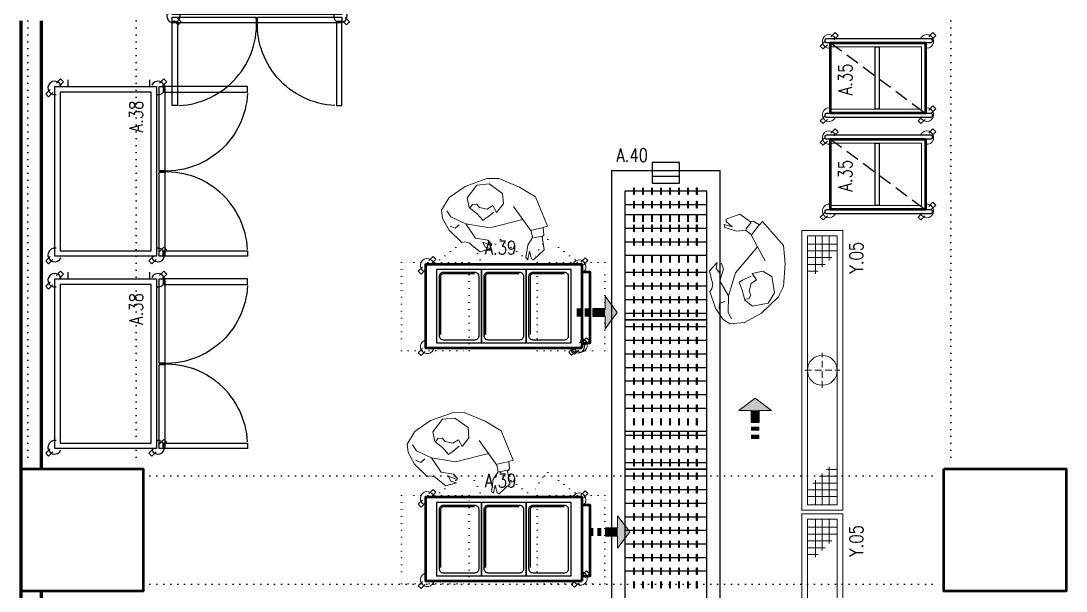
# Model space of a CAD drawing. Extents: x -228812 to 45006, y -308075 to -42938.
# Drawn here: x 32373 to 33143, y -46941 to -46521 of the extents above; entities that cross this region are included whole.
import ezdxf
from ezdxf.enums import TextEntityAlignment as Align

# ---------------------------------------------------------------- set-up
doc = ezdxf.new("R2010")
doc.units = 0
doc.header["$LTSCALE"] = 20
for name, pattern in [('( Hidden )', [0.375, 0.25, -0.125]), ('DASHED', [0.75, 0.5, -0.25]), ('DASHED2', [0.375, 0.25, -0.125]), ('DOT', [0.25, 0, -0.25]), ('HIDDEN', [0.375, 0.25, -0.125])]:
    doc.linetypes.add(name, pattern=pattern)
doc.layers.get('0').update_dxf_attribs({"linetype": 'CONTINUOUS', "lineweight": 15})
doc.layers.get('DEFPOINTS').update_dxf_attribs({"linetype": 'CONTINUOUS'})
for name, color, linetype, lineweight in [('-DWG_ANA', 7, 'CONTINUOUS', 50), ('-DWG_DETAY1', 7, 'CONTINUOUS', 25), ('-DWG_DETAY2', 7, 'CONTINUOUS', 15), ('-DWG_DETAY4', 7, 'DOT', 18), ('DUVAR', 7, 'CONTINUOUS', 60), ('KOLON', 7, 'CONTINUOUS', 50), ('NO', 7, 'CONTINUOUS', 30), ('PLAN', 253, 'CONTINUOUS', 15), ('tefris', 7, 'CONTINUOUS', 20), ('yerizg-a', 7, 'CONTINUOUS', 15), ('yerizg-b', 7, 'CONTINUOUS', 9)]:
    doc.layers.add(name, color=color, linetype=linetype, lineweight=lineweight)
for name, color, linetype in [('BL-A', 1, 'CONTINUOUS'), ('BL-Y', 144, 'CONTINUOUS'), ('KIRIS', 9, 'DOT'), ('YRNO', 7, 'CONTINUOUS')]:
    doc.layers.add(name, color=color, linetype=linetype)
doc.styles.add('ROMANS', font='romans.shx', dxfattribs={"width": 0.8})

# ---------------------------------------------------------------- blocks, each defined once
blk = doc.blocks.new('KOLON90')
at = {"layer": 'KOLON', "color": 4}
blk.add_lwpolyline([(-45, 45), (45, 45), (45, -45), (-45, -45)], close=True, dxfattribs=at)
blk = doc.blocks.new('ATG100')
at = {"layer": '-DWG_ANA', "color": 0, "linetype": 'Continuous'}
blk.add_lwpolyline([(0, 0), (52, 0), (52, -70), (0, -70)], close=True, dxfattribs=at)
at = {"layer": '-DWG_DETAY1', "color": 0, "linetype": 'DASHED'}
blk.add_line((0, -70), (52, 0), dxfattribs=at)
at = {"layer": '-DWG_DETAY1', "color": 0}
for points in [[(-3, -73), (-3, 4, -0.414214), (-2, 5), (-1, 5, -0.414214), (0, 4), (0, -73, -0.414214), (-1, -74), (-2, -74, -0.414214)], [(52, -73), (52, 4, -0.414214), (53, 5), (54, 5, -0.414214), (55, 4), (55, -73, -0.414214), (54, -74), (53, -74, -0.414214)]]:
    blk.add_lwpolyline(points, format="xyb", close=True, dxfattribs=at)
blk.add_lwpolyline([(3, -34), (49, -34), (49, -37), (3, -37)], close=True, dxfattribs=at)
at = {"layer": '-DWG_DETAY2', "color": 0, "linetype": 'HIDDEN'}
for points in [[(-4.39, 2.39), (-7.49, 5.49), (-5.36, 7.61), (-2.23, 4.47)], [(49.61, 2.39), (46.51, 5.49), (48.64, 7.61), (51.77, 4.47)], [(54.39, -2.39), (57.49, -5.49), (59.61, -3.36), (56.47, -0.23)], [(-4.39, -69.61), (-7.49, -66.51), (-5.36, -64.39), (-2.23, -67.53)], [(-0.61, -74.39), (2.49, -77.49), (4.61, -75.36), (1.47, -72.23)], [(54.39, -74.39), (57.49, -77.49), (59.61, -75.36), (56.47, -72.23)]]:
    blk.add_lwpolyline(points, dxfattribs=at)
at = {"layer": '-DWG_DETAY2', "color": 0}
blk.add_lwpolyline([(49, -70), (49, -3), (3, -3), (3, -70)], dxfattribs=at)
for centre, start, end in [((-1, 1), 348.46304, 246.42182), ((53, 1), 293.57818, 191.53696), ((-1, -71), 113.57818, 11.53696), ((53, -71), 168.46304, 66.42182)]:
    blk.add_arc(centre, 5, start, end, dxfattribs=at)
at = {"layer": 'NO', "linetype": 'Continuous', "style": 'ROMANS', "width": 0.8}
blk.add_attdef('NO', text='', height=10, dxfattribs=at).set_placement((27, -59), align=Align.MIDDLE)
blk = doc.blocks.new('ABS201')
at = {"linetype": 'HIDDEN'}
for points in [[(-2.39, 1.39), (-5.49, 4.49), (-3.36, 6.61), (-0.23, 3.47)], [(120.61, 1.39), (117.51, 4.49), (119.64, 6.61), (122.77, 3.47)], [(125.39, -3.39), (128.49, -6.49), (130.61, -4.36), (127.47, -1.23)], [(-2.39, -74.61), (-5.49, -71.51), (-3.36, -69.39), (-0.23, -72.53)], [(1.39, -79.39), (4.49, -82.49), (6.61, -80.36), (3.47, -77.23)], [(125.39, -79.39), (128.49, -82.49), (130.61, -80.36), (127.47, -77.23)]]:
    blk.add_lwpolyline(points, dxfattribs=at)
at = {"linetype": 'Continuous'}
blk.add_lwpolyline([(0, 0), (125, 0), (125, -75), (0, -75)], close=True, dxfattribs=at)
for points in [[(121, -4), (4, -4), (4, -71), (121, -71)], [(0, -77), (62, -77), (62, -81), (0, -81)], [(63, -77), (125, -77), (125, -81), (63, -81)], [(4, -80), (4, -142), (0, -142), (0, -80)], [(121, -80), (121, -142), (125, -142), (125, -80)]]:
    blk.add_lwpolyline(points, close=True)
for points in [[(125, -10), (130, -10)], [(125, -70), (130, -70)]]:
    blk.add_lwpolyline(points)
for points in [[(5, -142), (5, -142.01, 0.42427), (62, -77)], [(120, -142), (120, -142.01, -0.42427), (63, -77)]]:
    blk.add_lwpolyline(points, format="xyb")
for centre, start, end in [((1, 0), 348.46304, 246.42182), ((124, 0), 293.57818, 191.53696), ((1, -76), 113.57818, 11.53696), ((124, -76), 168.46304, 66.42182)]:
    blk.add_arc(centre, 5, start, end)
at = {"linetype": 'Continuous', "style": 'ROMANS', "width": 0.8}
blk.add_attdef('NO', text='', height=10, dxfattribs=at).set_placement((103, -60), align=Align.MIDDLE)
blk = doc.blocks.new('ASCII', base_point=(990, 810))
at = {"linetype": 'Continuous'}
for p, q in [((910.48, 869.27), (929.39, 875.99)), ((912.43, 859.48), (920.85, 870.37)), ((920.85, 870.37), (931.35, 871.39)), ((929.39, 875.99), (939.67, 876.17)), ((931.35, 871.39), (943, 863.14)), ((939.67, 876.17), (957.84, 868.53)), ((896.65, 859.62), (910.48, 869.27)), ((943, 863.14), (943.7, 854.17)), ((957.84, 868.53), (971.48, 860.3)), ((890.21, 848.75), (896.65, 859.62)), ((914.19, 851.13), (912.43, 859.48)), ((916.83, 853.67), (915.03, 850.91)), ((920.33, 854.01), (916.83, 853.67)), ((922.95, 850.99), (920.33, 854.01)), ((934.5, 852.63), (929.58, 849.61)), ((937.76, 846.58), (934.5, 852.63)), ((943.7, 854.17), (937.76, 846.58)), ((960.55, 840.56), (952.6, 851.97)), ((971.48, 860.3), (982, 834.77)), ((890.96, 841.38), (890.21, 848.75)), ((898.18, 842.9), (894.7, 848.11)), ((911.33, 836.94), (898.18, 842.9)), ((920.94, 845.42), (914.19, 851.13)), ((926.1, 839.76), (920.94, 845.42)), ((929.58, 849.61), (922.95, 850.99)), ((929.88, 842.54), (928.82, 841.92)), ((935.32, 846.86), (929.88, 842.54)), ((896.62, 831.47), (890.96, 841.38)), ((901.86, 832.97), (897.5, 834.83)), ((905.56, 836.12), (901.86, 832.97)), ((911.33, 836.94), (919.53, 824.4)), ((931.92, 833.35), (911.33, 836.94)), ((927.46, 840.84), (926.1, 839.76)), ((928.82, 841.92), (927.46, 840.84)), ((960.55, 840.56), (931.92, 833.35)), ((967.81, 830.59), (960.55, 840.56)), ((968.03, 831.43), (978.67, 833.67)), ((982, 834.77), (978.29, 833.59)), ((978.29, 833.59), (978.8, 827.36)), ((907.61, 820.7), (896.62, 831.47)), ((919.53, 824.4), (930.2, 822.68)), ((964.81, 818.47), (969.01, 824.9)), ((969.01, 824.9), (967.81, 830.59)), ((969.85, 824.68), (977.06, 826.2)), ((978.8, 827.36), (977.22, 825.44)), ((977.22, 825.44), (979.16, 814.35)), ((910.27, 821.26), (907.61, 820.7)), ((914.47, 820.16), (910.27, 821.26)), ((918.39, 816.63), (914.47, 820.16)), ((923.6, 812.57), (918.39, 816.63)), ((932.94, 815.33), (923.6, 812.57)), ((933.14, 818.15), (925.8, 820.96)), ((925.8, 820.96), (927.9, 816.65)), ((927.9, 816.65), (932.94, 815.33)), ((930.2, 822.68), (933.74, 819.06)), ((933.74, 819.06), (933.14, 818.15)), ((963.09, 807.8), (964.81, 818.47)), ((965, 806.22), (963.09, 807.8)), ((966.31, 813.23), (965, 806.22)), ((968.12, 806.48), (966.31, 813.23)), ((969.88, 805.66), (968.12, 806.48)), ((979.16, 814.35), (969.88, 805.66))]:
    blk.add_line(p, q, dxfattribs=at)
blk = doc.blocks.new('ja-yonoku')
at = {"layer": 'tefris', "color": 1, "linetype": 'Continuous'}
blk.add_lwpolyline([(5, -20), (-5, -20), (-5, -35), (-20, -35), (0, -50), (20, -35), (5, -35), (5, -20)], dxfattribs=at)
for points in [[(-5, 0), (5, 0), (-5, -5), (5, -5)], [(-5, -10), (5, -10), (-5, -15), (5, -15)], [(-5, -20), (5, -20), (-5, -35), (5, -35)], [(5, -35), (-20, -35), (0, -50), (-20, -35)], [(5, -35), (20, -35), (0, -50), (20, -35)]]:
    blk.add_solid(points, dxfattribs=at)
blk = doc.blocks.new('Konveyör bant sistemi')
at = {"layer": 'BL-A'}
for p, q in [((-42.28, 6.52), (37.72, 6.52)), ((37.72, -213.54), (37.72, 6.52)), ((-32.28, -8.54), (27.72, -8.54))]:
    blk.add_line(p, q, dxfattribs=at)
for points in [[(-12.28, 12.25), (-12.28, -2.75), (7.72, -2.75), (7.72, 12.25)], [(-25.89, -11.25), (-25.89, -6.25), (-25.54, -6.25), (-25.54, -11.25)], [(-19.25, -11.25), (-19.25, -6.25), (-18.91, -6.25), (-18.91, -11.25)], [(-12.63, -11.25), (-12.63, -6.25), (-12.29, -6.25), (-12.29, -11.25)], [(-6, -11.25), (-6, -6.25), (-5.66, -6.25), (-5.66, -11.25)], [(0.59, -11.25), (0.59, -6.25), (0.97, -6.25), (0.97, -11.25)], [(7.22, -11.25), (7.22, -6.25), (7.6, -6.25), (7.6, -11.25)], [(13.79, -11.25), (13.79, -6.25), (14.22, -6.25), (14.22, -11.25)], [(20.37, -11.25), (20.37, -6.25), (20.85, -6.25), (20.85, -11.25)], [(-25.89, -21.25), (-25.89, -16.25), (-25.54, -16.25), (-25.54, -21.25)], [(-19.25, -21.25), (-19.25, -16.25), (-18.91, -16.25), (-18.91, -21.25)], [(-12.63, -21.25), (-12.63, -16.25), (-12.29, -16.25), (-12.29, -21.25)], [(-6, -21.25), (-6, -16.25), (-5.66, -16.25), (-5.66, -21.25)], [(0.59, -21.25), (0.59, -16.25), (0.97, -16.25), (0.97, -21.25)], [(7.22, -21.25), (7.22, -16.25), (7.6, -16.25), (7.6, -21.25)], [(13.79, -21.25), (13.79, -16.25), (14.22, -16.25), (14.22, -21.25)], [(20.37, -21.25), (20.37, -16.25), (20.85, -16.25), (20.85, -21.25)]]:
    blk.add_lwpolyline(points, close=True, dxfattribs=at)
for points in [[(-42.28, 6.52), (-42.28, -213.54)], [(-12.28, 2.25), (7.72, 2.25)], [(27.72, -8.54), (27.72, -103.54), (-32.28, -103.54), (-32.28, -8.54)]]:
    blk.add_lwpolyline(points, dxfattribs=at)
at = {"layer": 'NO', "linetype": 'Continuous', "style": 'ROMANS', "width": 0.8}
blk.add_attdef('NO', text='', height=10, dxfattribs=at).set_placement((-27.15, 17.76), align=Align.MIDDLE)
blk = doc.blocks.new('Y-SIFON')
at = {"layer": 'yerizg-a', "color": 0, "linetype": 'Continuous'}
blk.add_circle((0, 0), 11, dxfattribs=at)
at = {"layer": 'yerizg-b', "color": 0, "linetype": 'DASHED2'}
for points in [[(0, 13), (0, -13)], [(-13, 0), (13, 0)]]:
    blk.add_lwpolyline(points, dxfattribs=at)
blk = doc.blocks.new('1BS-SYK320A')
at = {"layer": 'yerizg-a', "color": 0}
blk.add_lwpolyline([(0, 0), (206, 0), (206, -30), (0, -30)], close=True, dxfattribs=at)
at = {"layer": 'yerizg-b', "color": 0}
for p, q in [((10, -26), (10, -4)), ((15, -4), (15, -26)), ((176, -4), (176, -12)), ((181, -4), (181, -17)), ((186, -4), (186, -22)), ((191, -26), (191, -4)), ((196, -4), (196, -26)), ((4, -10), (22, -10)), ((4, -15), (27, -15)), ((20, -26), (20, -8)), ((25, -26), (25, -13)), ((202, -10), (174, -10)), ((202, -15), (179, -15)), ((4, -20), (32, -20)), ((30, -26), (30, -18)), ((202, -20), (184, -20))]:
    blk.add_line(p, q, dxfattribs=at)
blk.add_lwpolyline([(4, -4), (202, -4), (202, -26), (4, -26)], close=True, dxfattribs=at)
at = {"layer": 'PLAN', "color": 0, "linetype": 'Continuous'}
blk.add_blockref('Y-SIFON', (103, -15), dxfattribs=at)
at = {"layer": 'YRNO', "linetype": 'Continuous', "style": 'ROMANS', "width": 0.8}
blk.add_attdef('YRNO', text='', height=10, dxfattribs=at).set_placement((186, -40), align=Align.MIDDLE)
blk = doc.blocks.new('GN11')
at = {"layer": '-DWG_DETAY1', "color": 0}
blk.add_lwpolyline([(0, -32), (0, -54), (33, -54), (33, -4), (33, 0), (0, 0)], close=True, dxfattribs=at)
blk.add_lwpolyline([(28, -52), (5, -52, -0.414214), (2, -49), (2, -32), (2, -5, -0.414214), (5, -2), (28, -2, -0.414214), (31, -5), (31, -4.82), (31, -49, -0.414214)], format="xyb", close=True, dxfattribs=at)
at = {"layer": '-DWG_DETAY1', "color": 0, "const_width": 1}
blk.add_lwpolyline([(30, -6), (30, -48.8, -0.414214), (27.8, -51), (5, -51)], format="xyb", dxfattribs=at)
blk = doc.blocks.new('AYS120')
at = {"layer": '-DWG_ANA', "color": 0}
blk.add_lwpolyline([(0, 0), (115, 0), (115, -62), (0, -62)], close=True, dxfattribs=at)
at = {"layer": '-DWG_ANA', "color": 0, "linetype": 'Continuous'}
blk.add_lwpolyline([(-1, -4), (-6, -4), (-6, -56), (-1, -56)], dxfattribs=at)
at = {"layer": '-DWG_DETAY2', "color": 0, "linetype": 'HIDDEN'}
for points in [[(2.39, 1.39), (5.49, 4.49), (7.61, 2.36), (4.47, -0.77)], [(115.39, 2.39), (118.49, 5.49), (120.61, 3.36), (117.47, 0.23)], [(-2.39, -2.39), (-5.49, -5.49), (-3.36, -7.61), (-0.23, -4.47)], [(-1.39, -61.39), (-4.49, -64.49), (-2.36, -66.61), (0.77, -63.47)], [(115.39, -57.61), (118.49, -54.51), (120.61, -56.64), (117.47, -59.77)], [(110.61, -62.39), (107.51, -65.49), (109.64, -67.61), (112.77, -64.47)]]:
    blk.add_lwpolyline(points, dxfattribs=at)
at = {"layer": '-DWG_DETAY2', "color": 0}
for centre, start, end in [((1, -2), 23.57818, 246.42182), ((114, -1), 293.57818, 156.42182), ((2, -60), 113.57818, 336.42182), ((114, -61), 203.57818, 66.42182)]:
    blk.add_arc(centre, 5, start, end, dxfattribs=at)
at = {"layer": '-DWG_DETAY4', "color": 0}
for points in [[(33, 2), (-17, 2), (-17, -63), (33, -63)], [(133, 2), (83, 2), (83, -63), (133, -63)]]:
    blk.add_lwpolyline(points, close=True, dxfattribs=at)
for points in [[(5, -65), (25, -80, 0.162278), (35, -65, 0.167461)], [(40, -65), (60, -80, 0.162278), (70, -65, 0.167461)], [(105, -65), (85, -80, -0.162278), (75, -65, -0.167461)]]:
    blk.add_lwpolyline(points, format="xyb", dxfattribs=at)
at = {"layer": '-DWG_DETAY1', "color": 0}
for p in [(8, -4), (41, -4), (74, -4)]:
    blk.add_blockref('GN11', p, dxfattribs=at)
at = {"layer": 'NO', "linetype": 'Continuous', "style": 'ROMANS', "width": 0.8}
blk.add_attdef('NO', text='', height=10, dxfattribs=at).set_placement((60, -74), align=Align.MIDDLE)

msp = doc.modelspace()

# ---------------------------------------------------------------- linework, layer by layer
at = {"color": 1, "linetype": 'HIDDEN'}
for points in [[(32786.482, -46760.781), (32789.576, -46757.687), (32787.454, -46755.566), (32784.322, -46758.698)], [(32781.699, -46764.563), (32778.605, -46767.657), (32776.484, -46765.536), (32779.616, -46762.404)]]:
    msp.add_lwpolyline(points, dxfattribs=at)
at = {"color": 1}
msp.add_arc((32783.09, -46761.172), 5, 203.578178, 66.421822, dxfattribs=at)
at = {"layer": 'BL-A'}
for p, q in [((32818.036, -46656.688), (32878.036, -46656.688)), ((32818.036, -46664.118), (32878.036, -46664.118)), ((32818.036, -46674.118), (32878.036, -46674.118)), ((32818.036, -46684.118), (32878.036, -46684.118)), ((32818.036, -46694.118), (32878.036, -46694.118)), ((32818.036, -46706.688), (32878.036, -46706.688)), ((32818.036, -46716.688), (32878.036, -46716.688)), ((32818.036, -46726.688), (32878.036, -46726.688)), ((32818.036, -46736.688), (32878.036, -46736.688)), ((32818.036, -46741.688), (32878.036, -46741.688)), ((32818.036, -46746.688), (32878.036, -46746.688)), ((32818.036, -46756.688), (32878.036, -46756.688)), ((32818.036, -46766.688), (32878.036, -46766.688)), ((32818.036, -46776.688), (32878.036, -46776.688)), ((32818.036, -46786.688), (32878.036, -46786.688)), ((32818.036, -46796.688), (32878.036, -46796.688)), ((32818.036, -46806.688), (32878.036, -46806.688)), ((32877.715, -46823.856), (32817.715, -46823.856)), ((32818.036, -46826.688), (32878.036, -46826.688)), ((32818.036, -46836.688), (32878.036, -46836.688)), ((32818.036, -46846.688), (32878.036, -46846.688)), ((32808.036, -46851.688), (32808.036, -46965.718)), ((32818.036, -46851.688), (32878.036, -46851.688)), ((32888.036, -46965.718), (32888.036, -46851.688)), ((32818.036, -46856.688), (32878.036, -46856.688)), ((32818.036, -46866.688), (32878.036, -46866.688)), ((32818.036, -46876.688), (32878.036, -46876.688)), ((32818.036, -46886.688), (32878.036, -46886.688)), ((32818.036, -46896.688), (32878.036, -46896.688)), ((32818.036, -46906.688), (32878.036, -46906.688)), ((32818.036, -46916.688), (32878.036, -46916.688)), ((32818.036, -46926.688), (32878.036, -46926.688))]:
    msp.add_line(p, q, dxfattribs=at)
for points in [[(32824.427, -46669.397), (32824.427, -46664.397), (32824.776, -46664.397), (32824.776, -46669.397)], [(32831.067, -46669.397), (32831.067, -46664.397), (32831.404, -46664.397), (32831.404, -46669.397)], [(32837.688, -46669.397), (32837.688, -46664.397), (32838.031, -46664.397), (32838.031, -46669.397)], [(32844.322, -46669.397), (32844.322, -46664.397), (32844.659, -46664.397), (32844.659, -46669.397)], [(32850.911, -46669.397), (32850.911, -46664.397), (32851.287, -46664.397), (32851.287, -46669.397)], [(32857.539, -46669.397), (32857.539, -46664.397), (32857.914, -46664.397), (32857.914, -46669.397)], [(32864.111, -46669.397), (32864.111, -46664.397), (32864.542, -46664.397), (32864.542, -46669.397)], [(32870.686, -46669.397), (32870.686, -46664.397), (32871.17, -46664.397), (32871.17, -46669.397)], [(32824.427, -46676.826), (32824.427, -46671.826), (32824.776, -46671.826), (32824.776, -46676.826)], [(32831.067, -46676.826), (32831.067, -46671.826), (32831.404, -46671.826), (32831.404, -46676.826)], [(32837.688, -46676.826), (32837.688, -46671.826), (32838.031, -46671.826), (32838.031, -46676.826)], [(32844.322, -46676.826), (32844.322, -46671.826), (32844.659, -46671.826), (32844.659, -46676.826)], [(32850.911, -46676.826), (32850.911, -46671.826), (32851.287, -46671.826), (32851.287, -46676.826)], [(32857.539, -46676.826), (32857.539, -46671.826), (32857.914, -46671.826), (32857.914, -46676.826)], [(32864.111, -46676.826), (32864.111, -46671.826), (32864.542, -46671.826), (32864.542, -46676.826)], [(32870.686, -46676.826), (32870.686, -46671.826), (32871.17, -46671.826), (32871.17, -46676.826)], [(32824.427, -46686.826), (32824.427, -46681.826), (32824.776, -46681.826), (32824.776, -46686.826)], [(32831.067, -46686.826), (32831.067, -46681.826), (32831.404, -46681.826), (32831.404, -46686.826)], [(32837.688, -46686.826), (32837.688, -46681.826), (32838.031, -46681.826), (32838.031, -46686.826)], [(32844.322, -46686.826), (32844.322, -46681.826), (32844.659, -46681.826), (32844.659, -46686.826)], [(32850.911, -46686.826), (32850.911, -46681.826), (32851.287, -46681.826), (32851.287, -46686.826)], [(32857.539, -46686.826), (32857.539, -46681.826), (32857.914, -46681.826), (32857.914, -46686.826)], [(32864.111, -46686.826), (32864.111, -46681.826), (32864.542, -46681.826), (32864.542, -46686.826)], [(32870.686, -46686.826), (32870.686, -46681.826), (32871.17, -46681.826), (32871.17, -46686.826)], [(32824.427, -46699.397), (32824.427, -46694.397), (32824.776, -46694.397), (32824.776, -46699.397)], [(32831.067, -46699.397), (32831.067, -46694.397), (32831.404, -46694.397), (32831.404, -46699.397)], [(32837.688, -46699.397), (32837.688, -46694.397), (32838.031, -46694.397), (32838.031, -46699.397)], [(32844.322, -46699.397), (32844.322, -46694.397), (32844.659, -46694.397), (32844.659, -46699.397)], [(32850.911, -46699.397), (32850.911, -46694.397), (32851.287, -46694.397), (32851.287, -46699.397)], [(32857.539, -46699.397), (32857.539, -46694.397), (32857.914, -46694.397), (32857.914, -46699.397)], [(32864.111, -46699.397), (32864.111, -46694.397), (32864.542, -46694.397), (32864.542, -46699.397)], [(32870.686, -46699.397), (32870.686, -46694.397), (32871.17, -46694.397), (32871.17, -46699.397)], [(32824.427, -46709.397), (32824.427, -46704.397), (32824.776, -46704.397), (32824.776, -46709.397)], [(32831.067, -46709.397), (32831.067, -46704.397), (32831.404, -46704.397), (32831.404, -46709.397)], [(32837.688, -46709.397), (32837.688, -46704.397), (32838.031, -46704.397), (32838.031, -46709.397)], [(32844.322, -46709.397), (32844.322, -46704.397), (32844.659, -46704.397), (32844.659, -46709.397)], [(32850.911, -46709.397), (32850.911, -46704.397), (32851.287, -46704.397), (32851.287, -46709.397)], [(32857.539, -46709.397), (32857.539, -46704.397), (32857.914, -46704.397), (32857.914, -46709.397)], [(32864.111, -46709.397), (32864.111, -46704.397), (32864.542, -46704.397), (32864.542, -46709.397)], [(32870.686, -46709.397), (32870.686, -46704.397), (32871.17, -46704.397), (32871.17, -46709.397)], [(32824.427, -46719.397), (32824.427, -46714.397), (32824.776, -46714.397), (32824.776, -46719.397)], [(32831.067, -46719.397), (32831.067, -46714.397), (32831.404, -46714.397), (32831.404, -46719.397)], [(32837.688, -46719.397), (32837.688, -46714.397), (32838.031, -46714.397), (32838.031, -46719.397)], [(32844.322, -46719.397), (32844.322, -46714.397), (32844.659, -46714.397), (32844.659, -46719.397)], [(32850.911, -46719.397), (32850.911, -46714.397), (32851.287, -46714.397), (32851.287, -46719.397)], [(32857.539, -46719.397), (32857.539, -46714.397), (32857.914, -46714.397), (32857.914, -46719.397)], [(32864.111, -46719.397), (32864.111, -46714.397), (32864.542, -46714.397), (32864.542, -46719.397)], [(32870.686, -46719.397), (32870.686, -46714.397), (32871.17, -46714.397), (32871.17, -46719.397)], [(32824.427, -46729.397), (32824.427, -46724.397), (32824.776, -46724.397), (32824.776, -46729.397)], [(32831.067, -46729.397), (32831.067, -46724.397), (32831.404, -46724.397), (32831.404, -46729.397)], [(32837.688, -46729.397), (32837.688, -46724.397), (32838.031, -46724.397), (32838.031, -46729.397)], [(32844.322, -46729.397), (32844.322, -46724.397), (32844.659, -46724.397), (32844.659, -46729.397)], [(32850.911, -46729.397), (32850.911, -46724.397), (32851.287, -46724.397), (32851.287, -46729.397)], [(32857.539, -46729.397), (32857.539, -46724.397), (32857.914, -46724.397), (32857.914, -46729.397)], [(32864.111, -46729.397), (32864.111, -46724.397), (32864.542, -46724.397), (32864.542, -46729.397)], [(32870.686, -46729.397), (32870.686, -46724.397), (32871.17, -46724.397), (32871.17, -46729.397)], [(32824.427, -46739.397), (32824.427, -46734.397), (32824.776, -46734.397), (32824.776, -46739.397)], [(32831.067, -46739.397), (32831.067, -46734.397), (32831.404, -46734.397), (32831.404, -46739.397)], [(32837.688, -46739.397), (32837.688, -46734.397), (32838.031, -46734.397), (32838.031, -46739.397)], [(32844.322, -46739.397), (32844.322, -46734.397), (32844.659, -46734.397), (32844.659, -46739.397)], [(32850.911, -46739.397), (32850.911, -46734.397), (32851.287, -46734.397), (32851.287, -46739.397)], [(32857.539, -46739.397), (32857.539, -46734.397), (32857.914, -46734.397), (32857.914, -46739.397)], [(32864.111, -46739.397), (32864.111, -46734.397), (32864.542, -46734.397), (32864.542, -46739.397)], [(32870.686, -46739.397), (32870.686, -46734.397), (32871.17, -46734.397), (32871.17, -46739.397)], [(32824.427, -46749.397), (32824.427, -46744.397), (32824.776, -46744.397), (32824.776, -46749.397)], [(32831.067, -46749.397), (32831.067, -46744.397), (32831.404, -46744.397), (32831.404, -46749.397)], [(32837.688, -46749.397), (32837.688, -46744.397), (32838.031, -46744.397), (32838.031, -46749.397)], [(32844.322, -46749.397), (32844.322, -46744.397), (32844.659, -46744.397), (32844.659, -46749.397)], [(32850.911, -46749.397), (32850.911, -46744.397), (32851.287, -46744.397), (32851.287, -46749.397)], [(32857.539, -46749.397), (32857.539, -46744.397), (32857.914, -46744.397), (32857.914, -46749.397)], [(32864.111, -46749.397), (32864.111, -46744.397), (32864.542, -46744.397), (32864.542, -46749.397)], [(32870.686, -46749.397), (32870.686, -46744.397), (32871.17, -46744.397), (32871.17, -46749.397)], [(32824.427, -46759.397), (32824.427, -46754.397), (32824.776, -46754.397), (32824.776, -46759.397)], [(32831.067, -46759.397), (32831.067, -46754.397), (32831.404, -46754.397), (32831.404, -46759.397)], [(32837.688, -46759.397), (32837.688, -46754.397), (32838.031, -46754.397), (32838.031, -46759.397)], [(32844.322, -46759.397), (32844.322, -46754.397), (32844.659, -46754.397), (32844.659, -46759.397)], [(32850.911, -46759.397), (32850.911, -46754.397), (32851.287, -46754.397), (32851.287, -46759.397)], [(32857.539, -46759.397), (32857.539, -46754.397), (32857.914, -46754.397), (32857.914, -46759.397)], [(32864.111, -46759.397), (32864.111, -46754.397), (32864.542, -46754.397), (32864.542, -46759.397)], [(32870.686, -46759.397), (32870.686, -46754.397), (32871.17, -46754.397), (32871.17, -46759.397)], [(32824.427, -46769.397), (32824.427, -46764.397), (32824.776, -46764.397), (32824.776, -46769.397)], [(32831.067, -46769.397), (32831.067, -46764.397), (32831.404, -46764.397), (32831.404, -46769.397)], [(32837.688, -46769.397), (32837.688, -46764.397), (32838.031, -46764.397), (32838.031, -46769.397)], [(32844.322, -46769.397), (32844.322, -46764.397), (32844.659, -46764.397), (32844.659, -46769.397)], [(32850.911, -46769.397), (32850.911, -46764.397), (32851.287, -46764.397), (32851.287, -46769.397)], [(32857.539, -46769.397), (32857.539, -46764.397), (32857.914, -46764.397), (32857.914, -46769.397)], [(32864.111, -46769.397), (32864.111, -46764.397), (32864.542, -46764.397), (32864.542, -46769.397)], [(32870.686, -46769.397), (32870.686, -46764.397), (32871.17, -46764.397), (32871.17, -46769.397)], [(32824.427, -46779.397), (32824.427, -46774.397), (32824.776, -46774.397), (32824.776, -46779.397)], [(32831.067, -46779.397), (32831.067, -46774.397), (32831.404, -46774.397), (32831.404, -46779.397)], [(32837.688, -46779.397), (32837.688, -46774.397), (32838.031, -46774.397), (32838.031, -46779.397)], [(32844.322, -46779.397), (32844.322, -46774.397), (32844.659, -46774.397), (32844.659, -46779.397)], [(32850.911, -46779.397), (32850.911, -46774.397), (32851.287, -46774.397), (32851.287, -46779.397)], [(32857.539, -46779.397), (32857.539, -46774.397), (32857.914, -46774.397), (32857.914, -46779.397)], [(32864.111, -46779.397), (32864.111, -46774.397), (32864.542, -46774.397), (32864.542, -46779.397)], [(32870.686, -46779.397), (32870.686, -46774.397), (32871.17, -46774.397), (32871.17, -46779.397)], [(32824.427, -46789.397), (32824.427, -46784.397), (32824.776, -46784.397), (32824.776, -46789.397)], [(32831.067, -46789.397), (32831.067, -46784.397), (32831.404, -46784.397), (32831.404, -46789.397)], [(32837.688, -46789.397), (32837.688, -46784.397), (32838.031, -46784.397), (32838.031, -46789.397)], [(32844.322, -46789.397), (32844.322, -46784.397), (32844.659, -46784.397), (32844.659, -46789.397)], [(32850.911, -46789.397), (32850.911, -46784.397), (32851.287, -46784.397), (32851.287, -46789.397)], [(32857.539, -46789.397), (32857.539, -46784.397), (32857.914, -46784.397), (32857.914, -46789.397)], [(32864.111, -46789.397), (32864.111, -46784.397), (32864.542, -46784.397), (32864.542, -46789.397)], [(32870.686, -46789.397), (32870.686, -46784.397), (32871.17, -46784.397), (32871.17, -46789.397)], [(32824.427, -46799.397), (32824.427, -46794.397), (32824.776, -46794.397), (32824.776, -46799.397)], [(32831.067, -46799.397), (32831.067, -46794.397), (32831.404, -46794.397), (32831.404, -46799.397)], [(32837.688, -46799.397), (32837.688, -46794.397), (32838.031, -46794.397), (32838.031, -46799.397)], [(32844.322, -46799.397), (32844.322, -46794.397), (32844.659, -46794.397), (32844.659, -46799.397)], [(32850.911, -46799.397), (32850.911, -46794.397), (32851.287, -46794.397), (32851.287, -46799.397)], [(32857.539, -46799.397), (32857.539, -46794.397), (32857.914, -46794.397), (32857.914, -46799.397)], [(32864.111, -46799.397), (32864.111, -46794.397), (32864.542, -46794.397), (32864.542, -46799.397)], [(32870.686, -46799.397), (32870.686, -46794.397), (32871.17, -46794.397), (32871.17, -46799.397)], [(32824.427, -46809.397), (32824.427, -46804.397), (32824.776, -46804.397), (32824.776, -46809.397)], [(32831.067, -46809.397), (32831.067, -46804.397), (32831.404, -46804.397), (32831.404, -46809.397)], [(32837.688, -46809.397), (32837.688, -46804.397), (32838.031, -46804.397), (32838.031, -46809.397)], [(32844.322, -46809.397), (32844.322, -46804.397), (32844.659, -46804.397), (32844.659, -46809.397)], [(32850.911, -46809.397), (32850.911, -46804.397), (32851.287, -46804.397), (32851.287, -46809.397)], [(32857.539, -46809.397), (32857.539, -46804.397), (32857.914, -46804.397), (32857.914, -46809.397)], [(32864.111, -46809.397), (32864.111, -46804.397), (32864.542, -46804.397), (32864.542, -46809.397)], [(32870.686, -46809.397), (32870.686, -46804.397), (32871.17, -46804.397), (32871.17, -46809.397)], [(32824.427, -46819.397), (32824.427, -46814.397), (32824.776, -46814.397), (32824.776, -46819.397)], [(32831.067, -46819.397), (32831.067, -46814.397), (32831.404, -46814.397), (32831.404, -46819.397)], [(32837.688, -46819.397), (32837.688, -46814.397), (32838.031, -46814.397), (32838.031, -46819.397)], [(32844.322, -46819.397), (32844.322, -46814.397), (32844.659, -46814.397), (32844.659, -46819.397)], [(32850.911, -46819.397), (32850.911, -46814.397), (32851.287, -46814.397), (32851.287, -46819.397)], [(32857.539, -46819.397), (32857.539, -46814.397), (32857.914, -46814.397), (32857.914, -46819.397)], [(32864.111, -46819.397), (32864.111, -46814.397), (32864.542, -46814.397), (32864.542, -46819.397)], [(32870.686, -46819.397), (32870.686, -46814.397), (32871.17, -46814.397), (32871.17, -46819.397)], [(32824.427, -46829.397), (32824.427, -46824.397), (32824.776, -46824.397), (32824.776, -46829.397)], [(32831.067, -46829.397), (32831.067, -46824.397), (32831.404, -46824.397), (32831.404, -46829.397)], [(32837.688, -46829.397), (32837.688, -46824.397), (32838.031, -46824.397), (32838.031, -46829.397)], [(32844.322, -46829.397), (32844.322, -46824.397), (32844.659, -46824.397), (32844.659, -46829.397)], [(32850.911, -46829.397), (32850.911, -46824.397), (32851.287, -46824.397), (32851.287, -46829.397)], [(32857.539, -46829.397), (32857.539, -46824.397), (32857.914, -46824.397), (32857.914, -46829.397)], [(32864.111, -46829.397), (32864.111, -46824.397), (32864.542, -46824.397), (32864.542, -46829.397)], [(32870.686, -46829.397), (32870.686, -46824.397), (32871.17, -46824.397), (32871.17, -46829.397)], [(32824.427, -46839.397), (32824.427, -46834.397), (32824.776, -46834.397), (32824.776, -46839.397)], [(32831.067, -46839.397), (32831.067, -46834.397), (32831.404, -46834.397), (32831.404, -46839.397)], [(32837.688, -46839.397), (32837.688, -46834.397), (32838.031, -46834.397), (32838.031, -46839.397)], [(32844.322, -46839.397), (32844.322, -46834.397), (32844.659, -46834.397), (32844.659, -46839.397)], [(32850.911, -46839.397), (32850.911, -46834.397), (32851.287, -46834.397), (32851.287, -46839.397)], [(32857.539, -46839.397), (32857.539, -46834.397), (32857.914, -46834.397), (32857.914, -46839.397)], [(32864.111, -46839.397), (32864.111, -46834.397), (32864.542, -46834.397), (32864.542, -46839.397)], [(32870.686, -46839.397), (32870.686, -46834.397), (32871.17, -46834.397), (32871.17, -46839.397)], [(32824.427, -46849.397), (32824.427, -46844.397), (32824.776, -46844.397), (32824.776, -46849.397)], [(32831.067, -46849.397), (32831.067, -46844.397), (32831.404, -46844.397), (32831.404, -46849.397)], [(32837.688, -46849.397), (32837.688, -46844.397), (32838.031, -46844.397), (32838.031, -46849.397)], [(32844.322, -46849.397), (32844.322, -46844.397), (32844.659, -46844.397), (32844.659, -46849.397)], [(32850.911, -46849.397), (32850.911, -46844.397), (32851.287, -46844.397), (32851.287, -46849.397)], [(32857.539, -46849.397), (32857.539, -46844.397), (32857.914, -46844.397), (32857.914, -46849.397)], [(32864.111, -46849.397), (32864.111, -46844.397), (32864.542, -46844.397), (32864.542, -46849.397)], [(32870.686, -46849.397), (32870.686, -46844.397), (32871.17, -46844.397), (32871.17, -46849.397)], [(32824.427, -46859.397), (32824.427, -46854.397), (32824.776, -46854.397), (32824.776, -46859.397)], [(32831.067, -46859.397), (32831.067, -46854.397), (32831.404, -46854.397), (32831.404, -46859.397)], [(32837.688, -46859.397), (32837.688, -46854.397), (32838.031, -46854.397), (32838.031, -46859.397)], [(32844.322, -46859.397), (32844.322, -46854.397), (32844.659, -46854.397), (32844.659, -46859.397)], [(32850.911, -46859.397), (32850.911, -46854.397), (32851.287, -46854.397), (32851.287, -46859.397)], [(32857.539, -46859.397), (32857.539, -46854.397), (32857.914, -46854.397), (32857.914, -46859.397)], [(32864.111, -46859.397), (32864.111, -46854.397), (32864.542, -46854.397), (32864.542, -46859.397)], [(32870.686, -46859.397), (32870.686, -46854.397), (32871.17, -46854.397), (32871.17, -46859.397)], [(32824.427, -46869.397), (32824.427, -46864.397), (32824.776, -46864.397), (32824.776, -46869.397)], [(32831.067, -46869.397), (32831.067, -46864.397), (32831.404, -46864.397), (32831.404, -46869.397)], [(32837.688, -46869.397), (32837.688, -46864.397), (32838.031, -46864.397), (32838.031, -46869.397)], [(32844.322, -46869.397), (32844.322, -46864.397), (32844.659, -46864.397), (32844.659, -46869.397)], [(32850.911, -46869.397), (32850.911, -46864.397), (32851.287, -46864.397), (32851.287, -46869.397)], [(32857.539, -46869.397), (32857.539, -46864.397), (32857.914, -46864.397), (32857.914, -46869.397)], [(32864.111, -46869.397), (32864.111, -46864.397), (32864.542, -46864.397), (32864.542, -46869.397)], [(32870.686, -46869.397), (32870.686, -46864.397), (32871.17, -46864.397), (32871.17, -46869.397)], [(32824.427, -46879.397), (32824.427, -46874.397), (32824.776, -46874.397), (32824.776, -46879.397)], [(32831.067, -46879.397), (32831.067, -46874.397), (32831.404, -46874.397), (32831.404, -46879.397)], [(32837.688, -46879.397), (32837.688, -46874.397), (32838.031, -46874.397), (32838.031, -46879.397)], [(32844.322, -46879.397), (32844.322, -46874.397), (32844.659, -46874.397), (32844.659, -46879.397)], [(32850.911, -46879.397), (32850.911, -46874.397), (32851.287, -46874.397), (32851.287, -46879.397)], [(32857.539, -46879.397), (32857.539, -46874.397), (32857.914, -46874.397), (32857.914, -46879.397)], [(32864.111, -46879.397), (32864.111, -46874.397), (32864.542, -46874.397), (32864.542, -46879.397)], [(32870.686, -46879.397), (32870.686, -46874.397), (32871.17, -46874.397), (32871.17, -46879.397)], [(32824.427, -46889.397), (32824.427, -46884.397), (32824.776, -46884.397), (32824.776, -46889.397)], [(32831.067, -46889.397), (32831.067, -46884.397), (32831.404, -46884.397), (32831.404, -46889.397)], [(32837.688, -46889.397), (32837.688, -46884.397), (32838.031, -46884.397), (32838.031, -46889.397)], [(32844.322, -46889.397), (32844.322, -46884.397), (32844.659, -46884.397), (32844.659, -46889.397)], [(32850.911, -46889.397), (32850.911, -46884.397), (32851.287, -46884.397), (32851.287, -46889.397)], [(32857.539, -46889.397), (32857.539, -46884.397), (32857.914, -46884.397), (32857.914, -46889.397)], [(32864.111, -46889.397), (32864.111, -46884.397), (32864.542, -46884.397), (32864.542, -46889.397)], [(32870.686, -46889.397), (32870.686, -46884.397), (32871.17, -46884.397), (32871.17, -46889.397)], [(32824.427, -46899.397), (32824.427, -46894.397), (32824.776, -46894.397), (32824.776, -46899.397)], [(32831.067, -46899.397), (32831.067, -46894.397), (32831.404, -46894.397), (32831.404, -46899.397)], [(32837.688, -46899.397), (32837.688, -46894.397), (32838.031, -46894.397), (32838.031, -46899.397)], [(32844.322, -46899.397), (32844.322, -46894.397), (32844.659, -46894.397), (32844.659, -46899.397)], [(32850.911, -46899.397), (32850.911, -46894.397), (32851.287, -46894.397), (32851.287, -46899.397)], [(32857.539, -46899.397), (32857.539, -46894.397), (32857.914, -46894.397), (32857.914, -46899.397)], [(32864.111, -46899.397), (32864.111, -46894.397), (32864.542, -46894.397), (32864.542, -46899.397)], [(32870.686, -46899.397), (32870.686, -46894.397), (32871.17, -46894.397), (32871.17, -46899.397)], [(32824.427, -46909.397), (32824.427, -46904.397), (32824.776, -46904.397), (32824.776, -46909.397)], [(32831.067, -46909.397), (32831.067, -46904.397), (32831.404, -46904.397), (32831.404, -46909.397)], [(32837.688, -46909.397), (32837.688, -46904.397), (32838.031, -46904.397), (32838.031, -46909.397)], [(32844.322, -46909.397), (32844.322, -46904.397), (32844.659, -46904.397), (32844.659, -46909.397)], [(32850.911, -46909.397), (32850.911, -46904.397), (32851.287, -46904.397), (32851.287, -46909.397)], [(32857.539, -46909.397), (32857.539, -46904.397), (32857.914, -46904.397), (32857.914, -46909.397)], [(32864.111, -46909.397), (32864.111, -46904.397), (32864.542, -46904.397), (32864.542, -46909.397)], [(32870.686, -46909.397), (32870.686, -46904.397), (32871.17, -46904.397), (32871.17, -46909.397)], [(32824.427, -46919.397), (32824.427, -46914.397), (32824.776, -46914.397), (32824.776, -46919.397)], [(32831.067, -46919.397), (32831.067, -46914.397), (32831.404, -46914.397), (32831.404, -46919.397)], [(32837.688, -46919.397), (32837.688, -46914.397), (32838.031, -46914.397), (32838.031, -46919.397)], [(32844.322, -46919.397), (32844.322, -46914.397), (32844.659, -46914.397), (32844.659, -46919.397)], [(32850.911, -46919.397), (32850.911, -46914.397), (32851.287, -46914.397), (32851.287, -46919.397)], [(32857.539, -46919.397), (32857.539, -46914.397), (32857.914, -46914.397), (32857.914, -46919.397)], [(32864.111, -46919.397), (32864.111, -46914.397), (32864.542, -46914.397), (32864.542, -46919.397)], [(32870.686, -46919.397), (32870.686, -46914.397), (32871.17, -46914.397), (32871.17, -46919.397)], [(32824.427, -46929.397), (32824.427, -46924.397), (32824.776, -46924.397), (32824.776, -46929.397)], [(32831.067, -46929.397), (32831.067, -46924.397), (32831.404, -46924.397), (32831.404, -46929.397)], [(32837.688, -46929.397), (32837.688, -46924.397), (32838.031, -46924.397), (32838.031, -46929.397)], [(32844.322, -46929.397), (32844.322, -46924.397), (32844.659, -46924.397), (32844.659, -46929.397)], [(32850.911, -46929.397), (32850.911, -46924.397), (32851.287, -46924.397), (32851.287, -46929.397)], [(32857.539, -46929.397), (32857.539, -46924.397), (32857.914, -46924.397), (32857.914, -46929.397)], [(32864.111, -46929.397), (32864.111, -46924.397), (32864.542, -46924.397), (32864.542, -46929.397)], [(32870.686, -46929.397), (32870.686, -46924.397), (32871.17, -46924.397), (32871.17, -46929.397)], [(32824.427, -46939.397), (32824.427, -46934.397), (32824.776, -46934.397), (32824.776, -46939.397)], [(32831.067, -46939.397), (32831.067, -46934.397), (32831.404, -46934.397), (32831.404, -46939.397)], [(32837.688, -46939.397), (32837.688, -46934.397), (32838.031, -46934.397), (32838.031, -46939.397)], [(32844.322, -46939.397), (32844.322, -46934.397), (32844.659, -46934.397), (32844.659, -46939.397)], [(32850.911, -46939.397), (32850.911, -46934.397), (32851.287, -46934.397), (32851.287, -46939.397)], [(32857.539, -46939.397), (32857.539, -46934.397), (32857.914, -46934.397), (32857.914, -46939.397)], [(32864.111, -46939.397), (32864.111, -46934.397), (32864.542, -46934.397), (32864.542, -46939.397)], [(32870.686, -46939.397), (32870.686, -46934.397), (32871.17, -46934.397), (32871.17, -46939.397)]]:
    msp.add_lwpolyline(points, close=True, dxfattribs=at)
for points in [[(32878.036, -46741.688), (32878.036, -46851.688), (32818.036, -46851.688), (32818.036, -46741.688)], [(32878.036, -46851.688), (32878.036, -46961.688), (32818.036, -46961.688), (32818.036, -46851.688)]]:
    msp.add_lwpolyline(points, dxfattribs=at)
at = {"layer": 'DEFPOINTS', "linetype": '( Hidden )'}
for p, q in [((33052.874, -46941.5), (33052.874, -46851.5)), ((33052.874, -46851.5), (33142.874, -46851.5))]:
    msp.add_line(p, q, dxfattribs=at)
at = {"layer": 'DUVAR', "color": 2, "linetype": 'Continuous'}
for p, q in [((32372.874, -46521.5), (32372.874, -47261.841)), ((32387.874, -46521.5), (32387.874, -46851.5)), ((32387.874, -46941.5), (32387.874, -47261.841))]:
    msp.add_line(p, q, dxfattribs=at)
at = {"layer": 'KIRIS', "color": 251}
for p, q in [((32377.874, -46521.5), (32377.874, -46851.5)), ((32457.874, -46521.5), (32457.874, -46851.5)), ((33057.874, -46521.5), (33057.874, -46851.5)), ((31757.874, -46856.5), (32372.874, -46856.5)), ((32462.874, -46856.5), (33052.874, -46856.5)), ((31757.874, -46936.5), (32372.874, -46936.5)), ((32462.874, -46936.5), (33052.874, -46936.5))]:
    msp.add_line(p, q, dxfattribs=at)

# ---------------------------------------------------------------- block references
at = {"linetype": 'Continuous', "xscale": 0.6, "yscale": 0.6, "zscale": 0.6, "rotation": 180}
msp.add_blockref('ja-yonoku', (32913.809, -46829.384), dxfattribs=at)
at = {"layer": 'BL-A', "linetype": 'Continuous'}
for name, p, values in [('ABS201', (32484.257, -46441.829), {'NO': 'A.38'}), ('Konveyör bant sistemi', (32850.319, -46638.151), {'NO': 'A.40'})]:
    msp.add_blockref(name, p, dxfattribs=at).add_auto_attribs(values)
ref = msp.add_blockref('ATG100', (33039.268, -46537.556), dxfattribs=dict(at, rotation=270))
ref.add_attrib('NO', 'A.35', dxfattribs={"layer": 'NO', "linetype": 'Continuous', "height": 10, "rotation": 90, "style": 'ROMANS', "width": 0.8}).set_placement((32980.268, -46564.556), align=Align.MIDDLE)
at = {"layer": 'BL-A', "linetype": 'Continuous', "rotation": 90}
for p in [(32397.802, -46694.895), (32397.802, -46836.568)]:
    msp.add_blockref('ABS201', p, dxfattribs=at).add_auto_attribs({'NO': 'A.38'})
at = {"layer": 'BL-A', "linetype": 'Continuous'}
ref = msp.add_blockref('ATG100', (33039.268, -46608.493), dxfattribs=dict(at, rotation=270))
ref.add_attrib('NO', 'A.35', dxfattribs={"layer": 'NO', "linetype": 'Continuous', "height": 10, "rotation": 90, "style": 'ROMANS', "width": 0.8}).set_placement((32980.268, -46635.493), align=Align.MIDDLE)
ref = msp.add_blockref('AYS120', (32786.153, -46762.569), dxfattribs=dict(at, rotation=180))
ref.add_attrib('NO', 'A.39', dxfattribs={"layer": 'NO', "linetype": 'Continuous', "height": 10, "style": 'ROMANS', "width": 0.8}).set_placement((32726.153, -46688.569), align=Align.MIDDLE)
ref = msp.add_blockref('AYS120', (32786.153, -46934.19), dxfattribs=dict(at, rotation=180))
ref.add_attrib('NO', 'A.39', dxfattribs={"layer": 'NO', "linetype": 'Continuous', "height": 10, "style": 'ROMANS', "width": 0.8}).set_placement((32726.153, -46860.19), align=Align.MIDDLE)
at = {"layer": 'BL-Y', "linetype": 'Continuous', "rotation": 90}
for p in [(32948.283, -46881.881), (32948.283, -47090.53)]:
    msp.add_blockref('1BS-SYK320A', p, dxfattribs=at).add_auto_attribs({'YRNO': 'Y.05'})
at = {"layer": 'KOLON', "color": 1}
for p in [(32417.874, -46896.5), (33097.874, -46896.5)]:
    msp.add_blockref('KOLON90', p, dxfattribs=at)
at = {"layer": 'PLAN', "color": 1, "linetype": 'Continuous', "xscale": 0.85, "yscale": 0.85, "zscale": 0.85}
for p in [(32767.641, -46693.796), (32742.323, -46866.198)]:
    msp.add_blockref('ASCII', p, dxfattribs=at)
at = {"layer": 'PLAN', "linetype": 'Continuous', "xscale": -0.85, "yscale": 0.85, "zscale": 0.85, "rotation": 243.6821670179366}
msp.add_blockref('ASCII', (32903.334, -46653.95), dxfattribs=at)
at = {"layer": 'PLAN', "color": 1, "linetype": 'Continuous', "xscale": 0.5999999999985448, "yscale": 0.6000000000003638, "zscale": 0.6, "rotation": 90}
for p in [(32782.221, -46736.308), (32791.47, -46897.952)]:
    msp.add_blockref('ja-yonoku', p, dxfattribs=at)

doc.saveas('drawing.dxf')
